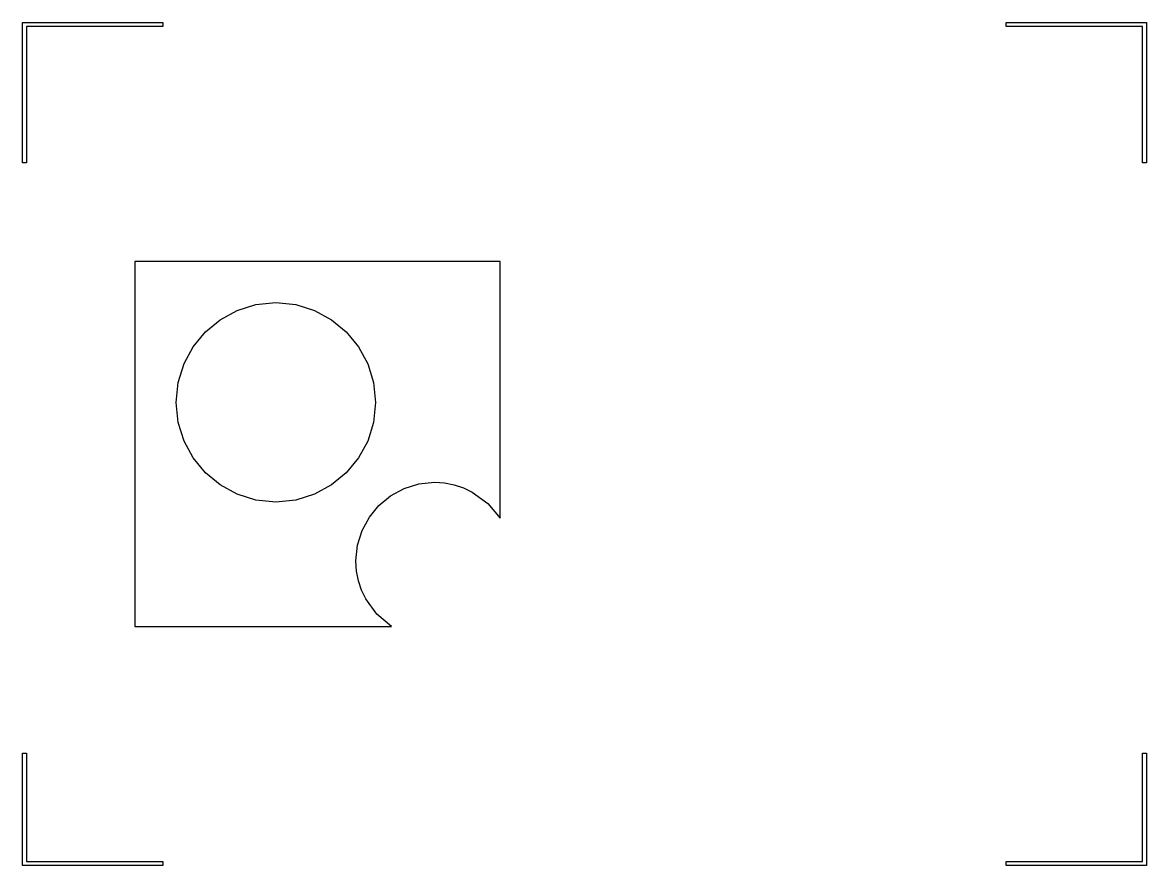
# Model space of a CAD drawing. Extents: x 0 to 8, y 0 to 6.
import ezdxf

# ---------------------------------------------------------------- set-up
doc = ezdxf.new("R2010")
doc.units = 0
doc.layers.add('Layer_1', color=7, linetype='CONTINUOUS')

msp = doc.modelspace()

# ---------------------------------------------------------------- linework, layer by layer
at = {"layer": 'Layer_1', "color": 7}
for points in [[(1.000015, 6.000002), (1.000015, 5.971616), (0.028332, 5.971616), (0.028332, 4.99999), (0, 4.99999), (0, 5.985781), (0, 6.000002), (1.000015, 6.000002), (1.000015, 6.000002)], [(8.000057, 6.000002), (8.000057, 4.99999), (7.971725, 4.99999), (7.971725, 5.971616), (7.000042, 5.971616), (7.000042, 6.000002), (8.000057, 6.000002), (8.000057, 6.000002)], [(0.028332, 0.799979), (0.028332, 0.028332), (1.000015, 0.028332), (1.000015, 0), (0, 0), (0, 0.799979), (0.028332, 0.799979), (0.028332, 0.799979)], [(8.000001, 0.799979), (8.000001, 0), (6.999986, 0), (6.999986, 0.028332), (7.971669, 0.028332), (7.971669, 0.799979), (8.000001, 0.799979), (8.000001, 0.799979)]]:
    msp.add_lwpolyline(points, close=True, dxfattribs=at)
for points in [[(0.799945, 4.299992), (0.799945, 1.699963), (2.627444, 1.699963), (2.52311, 1.788048), (2.442603, 1.898453), (2.412794, 1.960572), (2.390754, 2.026526), (2.377087, 2.095734), (2.372397, 2.167614), (2.38387, 2.279799), (2.416731, 2.384599), (2.468648, 2.479678), (2.537286, 2.562704), (2.620312, 2.631343), (2.715392, 2.68326), (2.820191, 2.716121), (2.932376, 2.727594), (3.004255, 2.722903), (3.073463, 2.709235), (3.139417, 2.687195), (3.201536, 2.657386), (3.311942, 2.576879), (3.400027, 2.472547), (3.400027, 4.299992), (0.799945, 4.299992)], [(1.803598, 4.00636), (1.946, 3.99184), (2.078949, 3.950235), (2.199505, 3.884484), (2.30473, 3.797526), (2.391687, 3.692299), (2.457437, 3.571742), (2.499042, 3.438794), (2.513563, 3.296393), (2.499042, 3.153991), (2.457439, 3.021038), (2.391692, 2.900473), (2.304738, 2.795236), (2.199514, 2.708268), (2.078958, 2.642508), (1.946007, 2.600897), (1.803598, 2.586373), (1.661187, 2.600895), (1.528229, 2.642504), (1.407664, 2.708259), (1.30243, 2.795224), (1.215465, 2.900458), (1.149709, 3.021023), (1.1081, 3.153981), (1.093578, 3.296393), (1.108101, 3.438801), (1.149713, 3.571752), (1.215472, 3.692308), (1.302439, 3.797533), (1.407675, 3.884488), (1.52824, 3.950236), (1.661194, 3.991839), (1.803598, 4.00636), (1.803598, 4.00636)]]:
    msp.add_lwpolyline(points, dxfattribs=at)

doc.saveas('drawing.dxf')
